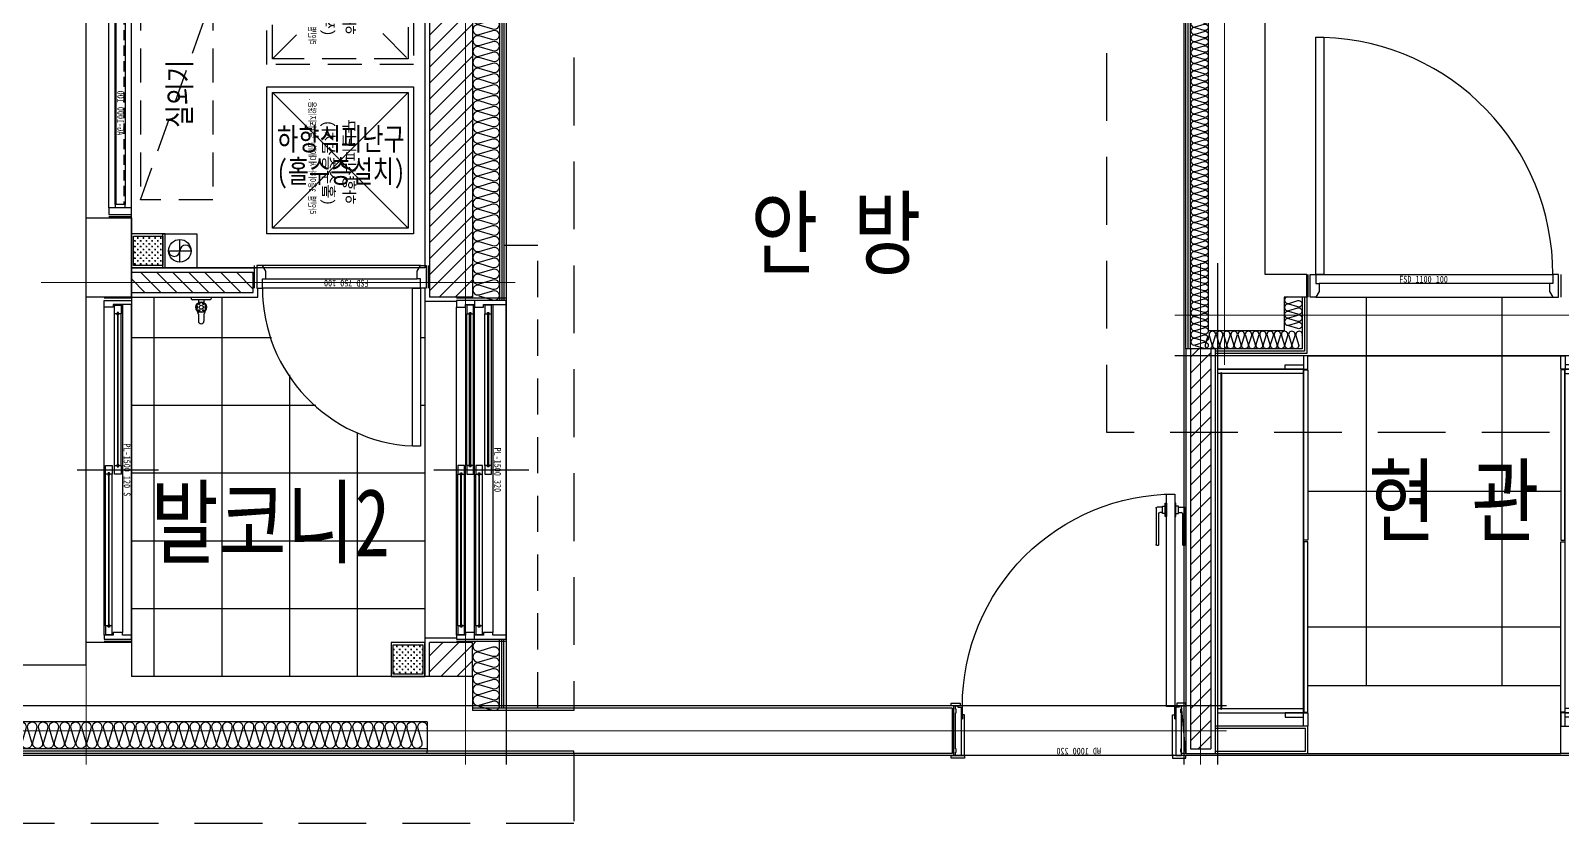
# Model space of a CAD drawing. Header units: millimetres. Extents: x 11101 to 63139, y 2659 to 57930.
# Drawn here: x 36023 to 42802, y 22214 to 25724 of the extents above; entities that cross this region are included whole.
import ezdxf
from ezdxf.enums import TextEntityAlignment as Align

# ---------------------------------------------------------------- set-up
doc = ezdxf.new("R2010")
doc.units = ezdxf.units.MM
doc.header["$LTSCALE"] = 100
for name, pattern in [('U-59E(111D-114D)$0$CEN', [62, 60, -1, 0, -1]), ('U-59E(111D-114D)$0$CENTER', [50.8, 31.75, -6.35, 6.35, -6.35]), ('U-59E(111D-114D)$0$H', [1.3, 0.8, -0.5]), ('U-59E(111D-114D)$0$HID', [2.3, 1.5, -0.8]), ('U-59E(111D-114D)$0$UNIT-84A(중간세대)-확장전$0$CONTINOUS', [0])]:
    doc.linetypes.add(name, pattern=pattern)
doc.layers.get('Defpoints').update_dxf_attribs({"color": 127})
for name, color, linetype in [('TEXT_실명', 3, 'Continuous'), ('U-59E(111D-114D)$0$5A', 5, 'U-59E(111D-114D)$0$HID'), ('U-59E(111D-114D)$0$7', 7, 'Continuous'), ('U-59E(111D-114D)$0$7A', 7, 'U-59E(111D-114D)$0$HID'), ('U-59E(111D-114D)$0$8A', 8, 'U-59E(111D-114D)$0$HID'), ('U-59E(111D-114D)$0$CEN-b', 16, 'U-59E(111D-114D)$0$CEN'), ('U-59E(111D-114D)$0$CURTAIN', 8, 'U-59E(111D-114D)$0$H'), ('U-59E(111D-114D)$0$DOOR', 4, 'Continuous'), ('U-59E(111D-114D)$0$DOOR_1', 1, 'Continuous'), ('U-59E(111D-114D)$0$DOOR_2', 5, 'Continuous'), ('U-59E(111D-114D)$0$ELE5', 4, 'Continuous'), ('U-59E(111D-114D)$0$ELE7', 8, 'Continuous'), ('U-59E(111D-114D)$0$FD', 5, 'Continuous'), ('U-59E(111D-114D)$0$FIN4', 6, 'Continuous'), ('U-59E(111D-114D)$0$FIN6', 5, 'Continuous'), ('U-59E(111D-114D)$0$FUR', 4, 'Continuous'), ('U-59E(111D-114D)$0$HAT-1', 9, 'Continuous'), ('U-59E(111D-114D)$0$INS', 8, 'Continuous'), ('U-59E(111D-114D)$0$INSHAT', 150, 'U-59E(111D-114D)$0$HID'), ('U-59E(111D-114D)$0$INSUL', 8, 'Continuous'), ('U-59E(111D-114D)$0$OPEN', 5, 'U-59E(111D-114D)$0$CENTER'), ('U-59E(111D-114D)$0$RAIL-1', 7, 'Continuous'), ('U-59E(111D-114D)$0$TILE', 8, 'Continuous'), ('U-59E(111D-114D)$0$WALL-1', 2, 'Continuous'), ('U-59E(111D-114D)$0$WALL-2', 3, 'Continuous'), ('U-59E(111D-114D)$0$WALL-4', 4, 'Continuous'), ('U-59E(111D-114D)$0$WATER', 5, 'Continuous'), ('U-59E(111D-114D)$0$WIN', 4, 'Continuous')]:
    doc.layers.add(name, color=color, linetype=linetype)
doc.layers.add('U-59E(111D-114D)$0$CEN아파트', color=1, linetype='U-59E(111D-114D)$0$CEN', lineweight=5)
doc.layers.add('U-59E(111D-114D)$0$MC', color=144, linetype='Continuous', plot=False)
doc.layers.add('U-59E(111D-114D)$0$창호공차', color=39, linetype='Continuous', plot=False)
doc.styles.add('U-59E(111D-114D)$0$돋움체', font='', dxfattribs={"width": 0.8})
doc.styles.add('돋움체', font='', dxfattribs={"width": 0.8})
doc.styles.get('U-59E(111D-114D)$0$돋움체').set_extended_font_data('DotumChe')
doc.styles.get('돋움체').set_extended_font_data('DotumChe')

# ---------------------------------------------------------------- blocks, each defined once
blk = doc.blocks.new('U-59E(111D-114D)$0$WD_손잡이')
at = {"layer": 'U-59E(111D-114D)$0$DOOR', "color": 8, "ltscale": 2}
for p, q in [((17.55, 17.35), (17.55, 42.1)), ((22.05, 46.6), (183.05, 46.6)), ((40.95, 17.35), (40.95, 30.4)), ((45.45, 34.9), (183.05, 34.9)), ((187.55, 39.4), (187.55, 42.1))]:
    blk.add_line(p, q, dxfattribs=at)
for points in [[(0, 5.85), (0, 0), (58.5, 0), (58.5, 5.85), (0, 5.85)], [(45.5, 5.85), (45.5, 17.35), (13, 17.35), (13, 5.85)]]:
    blk.add_lwpolyline(points, dxfattribs=at)
for centre, start, end in [((22.05, 42.1), 90, 180), ((45.45, 30.4), 90, 180), ((183.05, 42.1), 0, 90), ((183.05, 39.4), 270, 0)]:
    blk.add_arc(centre, 4.5, start, end, dxfattribs=at)
blk = doc.blocks.new('U-59E(111D-114D)$0$WD_1000_220')
at = {"layer": 'U-59E(111D-114D)$0$DOOR', "ltscale": 2}
for points in [[(30, 198), (66, 198), (66, 1138), (30, 1138)], [(-20, 212), (20, 212), (20, 200), (-20, 200)], [(1020, 212), (980, 212), (980, 200), (1020, 200)], [(9.5, 200), (9.5, 195), (25, 195), (25, -20), (0, -20), (0, -5), (3, -5), (3, 10), (0, 10), (0, 170), (3, 170), (3, 185), (0, 185), (0, 200)], [(37, -17), (40, -17), (40, 160), (30, 160), (30, 142), (25, 142), (25, -20), (37, -20)], [(963, -17), (960, -17), (960, 160), (970, 160), (970, 142), (975, 142), (975, -20), (963, -20)], [(990.5, 200), (990.5, 195), (975, 195), (975, -20), (1000, -20), (1000, -5), (997, -5), (997, 10), (1000, 10), (1000, 170), (997, 170), (997, 185), (1000, 185), (1000, 200)], [(-20, -20), (40, -20), (40, -32), (-20, -32)], [(1020, -20), (960, -20), (960, -32), (1020, -32)]]:
    blk.add_lwpolyline(points, close=True, dxfattribs=at)
for points in [[(28, 200), (10, 200), (10, 195), (25, 195), (25, 143), (30, 143), (30, 198, 0.4142136)], [(972, 200), (990, 200), (990, 195), (975, 195), (975, 143), (970, 143), (970, 198, -0.4142136)]]:
    blk.add_lwpolyline(points, format="xyb", close=True, dxfattribs=at)
at = {"layer": 'U-59E(111D-114D)$0$DOOR_1'}
blk.add_arc((30, 198), 940, 359.999957, 90, dxfattribs=at)
at = {"layer": 'U-59E(111D-114D)$0$창호공차', "ltscale": 2}
for p, q in [((-10, 200), (-10, -20)), ((1010, 200), (1010, -20))]:
    blk.add_line(p, q, dxfattribs=at)
at = {"layer": 'U-59E(111D-114D)$0$DOOR', "ltscale": 2, "xscale": -1, "rotation": 90}
blk.add_blockref('U-59E(111D-114D)$0$WD_손잡이', (30, 1097.25), dxfattribs=at)
at = {"layer": 'U-59E(111D-114D)$0$DOOR', "ltscale": 2, "rotation": 270}
blk.add_blockref('U-59E(111D-114D)$0$WD_손잡이', (66, 1097.25), dxfattribs=at)
at = {"layer": 'U-59E(111D-114D)$0$창호공차', "ltscale": 2, "style": 'U-59E(111D-114D)$0$돋움체', "width": 0.8}
blk.add_text('WD_1000_220', height=30, dxfattribs=at).set_placement((454.93, -0.02), align=Align.MIDDLE_CENTER)
blk = doc.blocks.new('U-59E(111D-114D)$0$FSD_1100_100_현관')
at = {"layer": 'U-59E(111D-114D)$0$DOOR'}
for points in [[(25, 100), (25, 1150), (60, 1150), (60, 100)], [(25, 100), (25, 60), (40, 60), (40, 25), (25, 0), (0, 0), (0, 100)], [(1075, 100), (1075, 60), (1060, 60), (1060, 25), (1075, 0), (1100, 0), (1100, 100)]]:
    blk.add_lwpolyline(points, close=True, dxfattribs=at)
at = {"layer": 'U-59E(111D-114D)$0$DOOR_1'}
blk.add_arc((25, 100), 1050, 0, 88.08979, dxfattribs=at)
at = {"layer": 'U-59E(111D-114D)$0$DOOR_2'}
for p, q in [((25, 100), (1075, 100)), ((25, 0), (1075, 0)), ((1060, 60), (40, 60))]:
    blk.add_line(p, q, dxfattribs=at)
at = {"layer": 'U-59E(111D-114D)$0$창호공차', "ltscale": 2}
for p, q in [((-10, 100), (-10, 0)), ((1110, 100), (1110, 0))]:
    blk.add_line(p, q, dxfattribs=at)
at = {"layer": 'U-59E(111D-114D)$0$창호공차', "ltscale": 2, "style": 'U-59E(111D-114D)$0$돋움체', "width": 0.8}
blk.add_text('FSD_1100_100', height=30, dxfattribs=at).set_placement((502.1, 78.9), align=Align.MIDDLE_CENTER)
blk = doc.blocks.new('U-59E(111D-114D)$0$실외기')
at = {"layer": 'U-59E(111D-114D)$0$8A'}
for p, q in [((303, 168.8), (-597, 168.8)), ((-597, 168.8), (-597, -151.2)), ((-597, -151.2), (303, 168.8)), ((303, 168.8), (303, -151.2)), ((303, -151.2), (-597, -151.2))]:
    blk.add_line(p, q, dxfattribs=at)
blk = doc.blocks.new('U-59E(111D-114D)$0$하향식피난구')
at = {"layer": 'Defpoints', "ltscale": 0.1}
blk.add_lwpolyline([(-1650, 1310), (-1650, 10), (0, 10), (0, 1310)], close=True, dxfattribs=at)
at = {"layer": 'U-59E(111D-114D)$0$5A'}
for p, q in [((-725, 635), (-125, 1235)), ((-125, 635), (-725, 1235))]:
    blk.add_line(p, q, dxfattribs=at)
at = {"layer": 'U-59E(111D-114D)$0$7', "linetype": 'U-59E(111D-114D)$0$UNIT-84A(중간세대)-확장전$0$CONTINOUS'}
for points in [[(-1500, 610), (-850, 610), (-850, 1260), (-1500, 1260)], [(-1475, 635), (-875, 635), (-875, 1235), (-1475, 1235)]]:
    blk.add_lwpolyline(points, close=True, dxfattribs=at)
at = {"layer": 'U-59E(111D-114D)$0$7A'}
for points in [[(-750, 610), (-100, 610), (-100, 1260), (-750, 1260)], [(-725, 635), (-125, 635), (-125, 1235), (-725, 1235)]]:
    blk.add_lwpolyline(points, close=True, dxfattribs=at)
at = {"layer": 'U-59E(111D-114D)$0$OPEN', "ltscale": 2}
for p, q in [((-875, 1235), (-1475, 635)), ((-1475, 1235), (-875, 635))]:
    blk.add_line(p, q, dxfattribs=at)
at = {"layer": 'U-59E(111D-114D)$0$8A', "ltscale": 2}
blk.add_blockref('U-59E(111D-114D)$0$실외기', (-753, 201.2), dxfattribs=at)
at = {"layer": 'Defpoints', "style": 'U-59E(111D-114D)$0$돋움체'}
for s, p in [('하향식피난구', (-1369.1, 949.4)), ('하향식피난구', (-619.1, 949.4)), ('(홀수층설치)', (-1375.4, 858.7)), ('(짝수층설치)', (-625.4, 858.7))]:
    blk.add_text(s, height=50, dxfattribs=at).set_placement(p)
at = {"layer": 'Defpoints', "style": 'U-59E(111D-114D)$0$돋움체', "width": 0.7}
for p in [(-1412.9, 796.5), (-662.9, 796.5)]:
    blk.add_text('라인별 3층이하 세대에는 설치되지않음.', height=30, dxfattribs=at).set_placement(p)
blk = doc.blocks.new('U-59E(111D-114D)$0$AG-1000_100')
at = {"layer": 'U-59E(111D-114D)$0$ELE7'}
for p, q in [((30, 100), (970, 100)), ((30, 0), (970, 0)), ((45, 33), (955, 33))]:
    blk.add_line(p, q, dxfattribs=at)
at = {"layer": 'U-59E(111D-114D)$0$ELE7', "linetype": 'U-59E(111D-114D)$0$HID', "ltscale": 0.3}
blk.add_line((955, 67), (45, 67), dxfattribs=at)
at = {"layer": 'U-59E(111D-114D)$0$WIN'}
for p, q in [((955, 72), (45, 72)), ((45, 28), (955, 28))]:
    blk.add_line(p, q, dxfattribs=at)
for points in [[(0, 100), (30, 100), (30, 0), (0, 0)], [(1000, 100), (970, 100), (970, 0), (1000, 0)]]:
    blk.add_lwpolyline(points, close=True, dxfattribs=at)
for points in [[(30, 72), (45, 72), (45, 28), (30, 28)], [(970, 28), (955, 28), (955, 72), (970, 72)]]:
    blk.add_lwpolyline(points, dxfattribs=at)
at = {"layer": 'U-59E(111D-114D)$0$창호공차', "ltscale": 2}
for p, q in [((-10, 100), (-10, 0)), ((1010, 100), (1010, 0))]:
    blk.add_line(p, q, dxfattribs=at)
at = {"layer": 'U-59E(111D-114D)$0$창호공차', "ltscale": 2, "style": 'U-59E(111D-114D)$0$돋움체', "width": 0.8}
blk.add_text('AG-1000_100', height=30, dxfattribs=at).set_placement((450, 53.1), align=Align.MIDDLE_CENTER)
blk = doc.blocks.new('U-59E(111D-114D)$0$FSD_750_100')
at = {"layer": 'U-59E(111D-114D)$0$DOOR'}
for points in [[(25, 100), (25, 800), (60, 800), (60, 100)], [(25, 100), (25, 60), (40, 60), (40, 25), (25, 0), (0, 0), (0, 100)], [(725, 100), (725, 60), (710, 60), (710, 25), (725, 0), (750, 0), (750, 100)]]:
    blk.add_lwpolyline(points, close=True, dxfattribs=at)
at = {"layer": 'U-59E(111D-114D)$0$DOOR_1', "ltscale": 0.1}
blk.add_arc((25, 100), 700, 0, 87.13402, dxfattribs=at)
at = {"layer": 'U-59E(111D-114D)$0$DOOR_2'}
for p, q in [((25, 100), (725, 100)), ((25, 0), (725, 0)), ((710, 60), (40, 60))]:
    blk.add_line(p, q, dxfattribs=at)
at = {"layer": 'U-59E(111D-114D)$0$창호공차', "ltscale": 2}
for p, q in [((-10, 100), (-10, 0)), ((760, 100), (760, 0))]:
    blk.add_line(p, q, dxfattribs=at)
at = {"layer": 'U-59E(111D-114D)$0$창호공차', "ltscale": 2, "style": 'U-59E(111D-114D)$0$돋움체', "width": 0.8}
blk.add_text('FSD_750_100', height=30, dxfattribs=at).set_placement((353.2, 78.9), align=Align.MIDDLE_CENTER)
blk = doc.blocks.new('U-59E(111D-114D)$0$FD_100')
at = {"layer": 'U-59E(111D-114D)$0$FD', "color": 16}
for p, q in [((0, -50), (0, 50)), ((-50, 0), (50, 0))]:
    blk.add_line(p, q, dxfattribs=at)
at = {"layer": 'U-59E(111D-114D)$0$FD'}
blk.add_circle((0, 0), 50, dxfattribs=at)
for centre, start, end in [((-25, 0), 180, 0), ((25, 0), 0, 180)]:
    blk.add_arc(centre, 25, start, end, dxfattribs=at)
blk = doc.blocks.new('U-59E(111D-114D)$0$FD_100-2')
at = {"layer": 'U-59E(111D-114D)$0$FD', "ltscale": 2}
blk.add_lwpolyline([(0, 150), (150, 150), (150, 0), (0, 0)], close=True, dxfattribs=at)
blk.add_blockref('U-59E(111D-114D)$0$FD_100', (75, 75), dxfattribs=at)
blk = doc.blocks.new('U-59E(111D-114D)$0$FD-150_150')
at = {"layer": 'U-59E(111D-114D)$0$FD'}
h = blk.add_hatch(dxfattribs=at)
h.set_pattern_fill('CROSS', color=251, scale=2, style=0)
h.set_pattern_definition([(0, (-901044.645, 920028.778), (12.7, 12.7), [6.35, -19.05]), (90, (-901041.47, 920025.603), (-12.7, 12.7), [6.35, -19.05])])
h.paths.add_polyline_path([(140, 10), (10, 10), (10, 140), (140, 140)])
at = {"layer": 'U-59E(111D-114D)$0$FD', "color": 5}
blk.add_lwpolyline([(0, 0), (150, 0), (150, 150), (0, 150)], close=True, dxfattribs=at)
at = {"layer": 'U-59E(111D-114D)$0$FD', "color": 251}
blk.add_lwpolyline([(140, 10), (10, 10), (10, 140), (140, 140)], close=True, dxfattribs=at)
blk = doc.blocks.new('U-59E(111D-114D)$0$수전')
at = {"layer": 'U-59E(111D-114D)$0$WATER'}
for p, q in [((0, -5), (0, 0)), ((0, 0), (90, 0)), ((90, -5), (90, 0)), ((83, -12), (7, -12)), ((32.8, -12), (32.8, -24.7)), ((57.2, -12), (57.2, -24.7)), ((32.8, -76), (32.8, -106.1)), ((57.2, -76.6), (57.2, -106.1))]:
    blk.add_line(p, q, dxfattribs=at)
for radius in [23.7, 22.4, 8.83]:
    blk.add_circle((45, -45.1), radius, dxfattribs=at)
for centre, radius, start, end in [((7, -5), 7.04, 180, 270.04504), ((30.7, -53.2), 5.74, 122.07843, 296.9749), ((30.8, -36.7), 5.74, 62.07843, 236.97489), ((45.2, -59.8), 18.3, 181.87444, 219.74293), ((25.5, -44.9), 4, 302.07843, 56.9749), ((35.1, -61.8), 4, 2.07843, 116.9749), ((35.4, -28.1), 4, 242.07843, 356.9749), ((44.9, -61.5), 5.74, 182.07843, 356.9749), ((45.1, -28.6), 5.74, 2.07843, 176.9749), ((54.6, -62), 4, 62.07843, 176.9749), ((54.9, -28.3), 4, 182.07843, 296.9749), ((59.1, -53.4), 5.74, 242.07843, 56.9749), ((59.3, -37), 5.74, 302.07843, 116.9749), ((45.2, -59.8), 18.3, 318.73206, 359.8283), ((64.5, -45.2), 4, 122.07843, 236.9749), ((83, -5), 7.04, 269.95496, 0), ((25.7, -76), 7.04, 0, 39.74293), ((45, -106.1), 12.2, 180, 0), ((64.3, -76.6), 7.04, 138.73206, 180)]:
    blk.add_arc(centre, radius, start, end, dxfattribs=at)
blk = doc.blocks.new('U-59E(111D-114D)$0$59E_신발장')
at = {"layer": 'U-59E(111D-114D)$0$ELE7'}
for p, q in [((-637.7, 603.1), (-634.7, 603.1)), ((-634.7, -886.9), (-637.7, -886.9))]:
    blk.add_line(p, q, dxfattribs=at)
at = {"layer": 'U-59E(111D-114D)$0$ELE7', "color": 8}
for p, q in [((-637.7, 603.1), (-637.7, -886.9)), ((-634.7, 603.1), (-634.7, -886.9))]:
    blk.add_line(p, q, dxfattribs=at)
at = {"layer": 'U-59E(111D-114D)$0$FUR'}
for p, q in [((-1019.7, 678.1), (-999.7, 678.1)), ((-1019.7, 618.1), (-1019.7, 678.1)), ((-999.7, 678.1), (-999.7, 618.1)), ((-999.7, 618.1), (-1019.7, 618.1)), ((-1001.7, 616.1), (-1019.7, 616.1)), ((-1019.7, 616.1), (-1019.7, -138.9)), ((-1001.7, -138.9), (-1001.7, 616.1)), ((-919.7, 638.1), (-999.7, 638.1)), ((-999.7, 638.1), (-999.7, 618.1)), ((-999.7, 618.1), (-919.7, 618.1)), ((-999.7, -901.9), (-999.7, 618.1)), ((-999.7, 618.1), (-619.7, 618.1)), ((-619.7, 618.1), (-999.7, 618.1)), ((-919.7, 618.1), (-919.7, 638.1)), ((-619.7, 618.1), (-619.7, -901.9)), ((-999.7, 600.1), (-637.7, 600.1)), ((-634.7, 600.1), (-619.7, 600.1)), ((-1019.7, -138.9), (-1001.7, -138.9)), ((-1019.7, -144.9), (-1001.7, -144.9)), ((-1019.7, -899.9), (-1019.7, -144.9)), ((-1001.7, -144.9), (-1001.7, -899.9)), ((-1001.7, -899.9), (-1019.7, -899.9)), ((-999.7, -901.9), (-1019.7, -901.9)), ((-1019.7, -901.9), (-1019.7, -961.9)), ((-637.7, -883.9), (-999.7, -883.9)), ((-619.7, -901.9), (-999.7, -901.9)), ((-999.7, -921.9), (-999.7, -901.9)), ((-999.7, -901.9), (-919.7, -901.9)), ((-999.7, -961.9), (-999.7, -901.9)), ((-919.7, -921.9), (-999.7, -921.9)), ((-919.7, -901.9), (-919.7, -921.9)), ((-619.7, -883.9), (-634.7, -883.9)), ((-1019.7, -961.9), (-999.7, -961.9))]:
    blk.add_line(p, q, dxfattribs=at)
blk = doc.blocks.new('U-59E(111D-114D)$0$insul1')
blk.add_lwpolyline([(0, 0.25, 1.344031), (0.35, 0.25), (0.2, 0.75, -1.344031), (0.55, 0.75), (0.4, 0.25)], format="xyb")
blk = doc.blocks.new('U-59E(111D-114D)$0$PL-1500_320')
at = {"layer": 'U-59E(111D-114D)$0$CEN-b', "ltscale": 2}
blk.add_line((750, 0), (750, 420), dxfattribs=at)
at = {"layer": 'U-59E(111D-114D)$0$WIN', "color": 8}
for p, q in [((1482, 320), (18, 320)), ((18, 260), (1470, 260)), ((731, 255), (59, 255)), ((731, 225), (59, 225)), ((1441, 215), (769.1, 215)), ((1470, 180), (30, 180)), ((731, 175), (59, 175)), ((731, 145), (59, 145)), ((1441, 185), (769.1, 185)), ((1482, 100), (30, 100)), ((1482, 100), (30, 100)), ((1441, 135), (769.1, 135)), ((1441, 105), (769.1, 105))]:
    blk.add_line(p, q, dxfattribs=at)
at = {"layer": 'U-59E(111D-114D)$0$WIN'}
for p, q in [((0, 180), (18, 180)), ((1500, 180), (1482, 180))]:
    blk.add_line(p, q, dxfattribs=at)
for points in [[(30, 220), (18, 220), (18, 320), (0, 320), (0, 180), (0, 100), (30, 100), (30, 140), (18, 140), (18, 180), (30, 180)], [(1500, 320), (1482, 320), (1482, 260), (1470, 260), (1470, 220), (1482, 220), (1482, 180), (1470, 180), (1470, 140), (1482, 140), (1482, 100), (1500, 100), (1500, 180)]]:
    blk.add_lwpolyline(points, close=True, dxfattribs=at)
at = {"layer": 'U-59E(111D-114D)$0$WIN', "color": 8}
for points in [[(53.5, 236.8), (53.5, 243.2), (59, 245), (59, 255), (21, 255), (21, 225), (59, 225), (59, 235)], [(734.5, 238), (55.5, 238), (55.5, 242), (734.5, 242)], [(769, 255), (731, 255), (731, 245), (736.5, 243.2), (736.5, 236.8), (731, 235), (731, 225), (769, 225)], [(769.1, 185), (769.1, 195), (763.5, 196.8), (763.5, 203.2), (769.1, 205), (769.1, 215), (731.1, 215), (731.1, 185)], [(1479, 215), (1441, 215), (1441, 205), (1446.5, 203.2), (1446.5, 196.8), (1441, 195), (1441, 185), (1479, 185)], [(53.5, 156.8), (53.5, 163.2), (59, 165), (59, 175), (21, 175), (21, 145), (59, 145), (59, 155)], [(734.5, 158), (55.5, 158), (55.5, 162), (734.5, 162)], [(769, 175), (731, 175), (731, 165), (736.5, 163.2), (736.5, 156.8), (731, 155), (731, 145), (769, 145)], [(769.1, 105), (769.1, 115), (763.5, 116.8), (763.5, 123.2), (769.1, 125), (769.1, 135), (731.1, 135), (731.1, 105)], [(1479, 135), (1441, 135), (1441, 125), (1446.5, 123.2), (1446.5, 116.8), (1441, 115), (1441, 105), (1479, 105)]]:
    blk.add_lwpolyline(points, close=True, dxfattribs=at)
for points in [[(59, 245.8), (61.7, 244.4), (62.3, 243.4), (62.8, 242)], [(59, 234.2), (61.7, 235.6), (62.3, 236.6), (62.8, 238)], [(731, 245.8), (728.3, 244.4), (727.7, 243.4), (727.2, 242)], [(731, 234.2), (728.3, 235.6), (727.7, 236.6), (727.2, 238)], [(769.1, 205.8), (771.8, 204.4), (772.3, 203.4), (772.9, 202)], [(1441, 205.8), (1438.3, 204.4), (1437.7, 203.4), (1437.2, 202)], [(59, 165.8), (61.7, 164.4), (62.3, 163.4), (62.8, 162)], [(59, 154.2), (61.7, 155.6), (62.3, 156.6), (62.8, 158)], [(731, 165.8), (728.3, 164.4), (727.7, 163.4), (727.2, 162)], [(731, 154.2), (728.3, 155.6), (727.7, 156.6), (727.2, 158)], [(765.6, 198), (1444.5, 198), (1444.5, 202), (765.6, 202), (765.6, 198), (765.6, 202)], [(769.1, 194.2), (771.8, 195.6), (772.3, 196.6), (772.9, 198)], [(1441, 194.2), (1438.3, 195.6), (1437.7, 196.6), (1437.2, 198)], [(765.6, 118), (1444.5, 118), (1444.5, 122), (765.6, 122), (765.6, 118), (765.6, 122)], [(769.1, 125.8), (771.8, 124.4), (772.3, 123.4), (772.9, 122)], [(769.1, 114.2), (771.8, 115.6), (772.3, 116.6), (772.9, 118)], [(1441, 125.8), (1438.3, 124.4), (1437.7, 123.4), (1437.2, 122)], [(1441, 114.2), (1438.3, 115.6), (1437.7, 116.6), (1437.2, 118)]]:
    blk.add_lwpolyline(points, dxfattribs=at)
at = {"layer": 'U-59E(111D-114D)$0$창호공차', "ltscale": 2}
for p, q in [((-10, 320), (-10, 100)), ((1510, 320), (1510, 100))]:
    blk.add_line(p, q, dxfattribs=at)
at = {"layer": 'U-59E(111D-114D)$0$창호공차', "ltscale": 2, "style": 'U-59E(111D-114D)$0$돋움체', "width": 0.8}
blk.add_text('PL-1500_320', height=30, dxfattribs=at).set_placement((750, 282.2), align=Align.MIDDLE_CENTER)
blk = doc.blocks.new('U-59E(111D-114D)$0$PL-1500_120_S')
at = {"layer": 'U-59E(111D-114D)$0$CEN-b'}
blk.add_line((750, -120), (750, 240), dxfattribs=at)
at = {"layer": 'U-59E(111D-114D)$0$WIN', "color": 8}
for p, q in [((1482, 120), (18, 120)), ((18, 80), (1470, 80)), ((731, 75), (59, 75)), ((1482, 0), (30, 0)), ((731, 45), (59, 45)), ((765.6, 18), (765.6, 22)), ((1441, 35), (769.1, 35)), ((1441, 5), (769.1, 5))]:
    blk.add_line(p, q, dxfattribs=at)
at = {"layer": 'U-59E(111D-114D)$0$WIN'}
for points in [[(18, 120), (18, 40), (30, 40), (30, 0), (30, 0), (0, 0), (0, 120)], [(53.5, 63.2), (53.5, 56.8), (59, 55), (59, 45), (21, 45), (21, 75), (59, 75), (59, 65)], [(769, 45), (731, 45), (731, 55), (736.5, 56.8), (736.5, 63.2), (731, 65), (731, 75), (769, 75)], [(1482, 0), (1500, 0), (1500, 120), (1482, 120), (1482, 80), (1470, 80), (1470, 40), (1482, 40)], [(763.5, 23.2), (763.5, 16.8), (769.1, 15), (769.1, 5), (731.1, 5), (731.1, 35), (769.1, 35), (769.1, 25)], [(1479, 35), (1441, 35), (1441, 25), (1446.5, 23.2), (1446.5, 16.8), (1441, 15), (1441, 5), (1479, 5)]]:
    blk.add_lwpolyline(points, close=True, dxfattribs=at)
at = {"layer": 'U-59E(111D-114D)$0$WIN', "color": 8}
for points in [[(734.5, 58), (734.5, 62), (55.5, 62), (55.5, 58)], [(1444.5, 22), (765.6, 22), (765.6, 18), (1444.5, 18)]]:
    blk.add_lwpolyline(points, close=True, dxfattribs=at)
for points in [[(59, 65.8), (61.7, 64.4), (62.3, 63.4), (62.8, 62)], [(59, 54.2), (61.7, 55.6), (62.3, 56.6), (62.8, 58)], [(731, 65.8), (728.3, 64.4), (727.7, 63.4), (727.2, 62)], [(731, 54.2), (728.3, 55.6), (727.7, 56.6), (727.2, 58)], [(769.1, 25.8), (771.8, 24.4), (772.3, 23.4), (772.9, 22)], [(769.1, 14.2), (771.8, 15.6), (772.3, 16.6), (772.9, 18)], [(1441, 25.8), (1438.3, 24.4), (1437.7, 23.4), (1437.2, 22)], [(1441, 14.2), (1438.3, 15.6), (1437.7, 16.6), (1437.2, 18)]]:
    blk.add_lwpolyline(points, dxfattribs=at)
at = {"layer": 'U-59E(111D-114D)$0$창호공차', "ltscale": 2}
for p, q in [((-10, 120), (-10, 0)), ((1510, 120), (1510, 0))]:
    blk.add_line(p, q, dxfattribs=at)
at = {"layer": 'U-59E(111D-114D)$0$창호공차', "ltscale": 2, "style": 'U-59E(111D-114D)$0$돋움체', "width": 0.8}
blk.add_text('PL-1500_120_S', height=30, dxfattribs=at).set_placement((750, 101), align=Align.MIDDLE_CENTER)
blk = doc.blocks.new('U-59E(111D-114D)', base_point=(371275.6, 32189.5))
at = {"layer": 'U-59E(111D-114D)$0$HAT-1', "ltscale": 2}
h = blk.add_hatch(dxfattribs=at)
h.set_pattern_fill('_USER,N', color=256, scale=50, angle=45, style=0, pattern_type=0)
h.set_pattern_definition([(45, (197221.51, -125425.39), (-35.355339, 35.355339), [])])
h.paths.add_polyline_path([(375432.2, 35847), (375242.2, 35847), (375242.2, 34067), (375432.2, 34067)])
h = blk.add_hatch(dxfattribs=at)
h.set_pattern_fill('_USER,N', color=256, scale=50, angle=-45, style=0, pattern_type=0)
h.set_pattern_definition([(315, (222988.07, 223195.91), (35.355339, 35.355339), [])])
h.paths.add_polyline_path([(374462.2, 34087), (374462.2, 34177), (373922.2, 34177), (373922.2, 34087)])
h = blk.add_hatch(dxfattribs=at)
h.set_pattern_fill('_USER,N', color=256, scale=50, angle=45, style=0, pattern_type=0)
h.set_pattern_definition([(45, (197221.51, -125625.39), (-35.355339, 35.355339), [])])
h.paths.add_polyline_path([(378612.2, 32067), (378702.2, 32067), (378702.2, 33837), (378612.2, 33837)])
h = blk.add_hatch(dxfattribs=at)
h.set_pattern_fill('_USER,N', color=256, scale=50, angle=45, style=0, pattern_type=0)
h.set_pattern_definition([(45, (-548033.02, 167786.56), (-35.355339, 35.355339), [])])
h.paths.add_polyline_path([(375432.2, 32537), (375242.2, 32537), (375242.2, 32387), (375432.2, 32387)])
at = {"layer": 'U-59E(111D-114D)$0$CEN아파트', "ltscale": 2}
for p, q in [((378762.2, 38387), (378762.2, 33767)), ((373722.2, 36542.3), (373722.2, 31997)), ((375402.2, 36257), (375402.2, 31997)), ((378657.2, 34217), (378657.2, 31997)), ((373522.2, 34132), (375622.2, 34132)), ((382802.2, 33987), (378542.2, 33987)), ((378772.2, 32147), (370402.2, 32147))]:
    blk.add_line(p, q, dxfattribs=at)
at = {"layer": 'U-59E(111D-114D)$0$CURTAIN', "ltscale": 2}
for p in [(375572.2, 34297), (375722.2, 32247)]:
    blk.add_line(p, (375722.2, 34297), dxfattribs=at)
at = {"layer": 'U-59E(111D-114D)$0$DOOR', "ltscale": 2}
blk.add_lwpolyline([(378592.2, 32047), (378572.2, 32047), (378572.2, 32257), (378592.2, 32257), (378592.2, 32047), (378572.2, 32257)], dxfattribs=at)
at = {"layer": 'U-59E(111D-114D)$0$ELE5', "ltscale": 2}
for p, q in [((379132.2, 32347), (380252.2, 32347)), ((379132.2, 32047), (380252.2, 32047))]:
    blk.add_line(p, q, dxfattribs=at)
at = {"layer": 'U-59E(111D-114D)$0$FIN4', "ltscale": 2}
for p, q in [((375222.2, 35647), (375222.2, 34207)), ((373922.2, 34197), (374472.2, 34197)), ((374482.2, 34067), (374482.2, 34107)), ((375222.2, 34107), (375222.2, 32387)), ((373922.2, 34067), (374482.2, 34067)), ((375362.2, 34047), (375222.2, 34047)), ((378592.2, 33837), (378592.2, 32047)), ((378612.2, 33837), (378592.2, 33837)), ((378722.2, 33837), (378702.2, 33837)), ((378722.2, 33837), (378722.2, 32047)), ((375362.2, 32557), (375222.2, 32557)), ((378592.2, 32047), (378722.2, 32047))]:
    blk.add_line(p, q, dxfattribs=at)
at = {"layer": 'U-59E(111D-114D)$0$FIN6', "ltscale": 2}
for p, q in [((378592.2, 33837), (378592.2, 37367)), ((378602.2, 33837), (378602.2, 37377)), ((375562.2, 35567), (375562.2, 34052)), ((375572.2, 35567), (375572.2, 34052)), ((379117.2, 34067), (379117.2, 33827)), ((379127.2, 34067), (379127.2, 33817)), ((379117.2, 33827), (378722.2, 33827)), ((379127.2, 33817), (378722.2, 33817)), ((375562.2, 32247), (375562.2, 32552)), ((375572.2, 32247), (375572.2, 32552)), ((375232.2, 32057), (370932.2, 32057)), ((375232.2, 32047), (370942.2, 32047))]:
    blk.add_line(p, q, dxfattribs=at)
at = {"layer": 'U-59E(111D-114D)$0$FUR', "ltscale": 2}
blk.add_line((380252.2, 32167), (380252.2, 32552.9), dxfattribs=at)
at = {"layer": 'U-59E(111D-114D)$0$INS', "ltscale": 2}
for p, q in [((375552.2, 38115.7), (375552.2, 34052)), ((378612.2, 33837), (378612.2, 37387)), ((379107.2, 34067), (379107.2, 33837)), ((379107.2, 33837), (378722.2, 33837)), ((375552.2, 32247), (375552.2, 32552)), ((375882.2, 32247), (375432.2, 32247)), ((375232.2, 32067), (370922.2, 32067)), ((375232.2, 32047), (375232.2, 32057)), ((375882.2, 32047), (375232.2, 32047))]:
    blk.add_line(p, q, dxfattribs=at)
at = {"layer": 'U-59E(111D-114D)$0$INSHAT', "ltscale": 2}
for p, q in [((378242.2, 33467), (378242.2, 37017)), ((375882.2, 35587), (375882.2, 32247)), ((382502.2, 33467), (378242.2, 33467)), ((375882.2, 32047), (375882.2, 31737)), ((375882.2, 31737), (371252.2, 31737))]:
    blk.add_line(p, q, dxfattribs=at)
at = {"layer": 'U-59E(111D-114D)$0$MC', "ltscale": 2}
for p, q in [((378582.2, 38387), (378582.2, 31997)), ((375582.2, 36257), (375582.2, 31997)), ((378732.2, 34217), (378732.2, 31997)), ((382802.2, 33807), (378542.2, 33807)), ((378772.2, 32257), (370402.2, 32257)), ((380868.9, 32037), (370402.2, 32037))]:
    blk.add_line(p, q, dxfattribs=at)
at = {"layer": 'U-59E(111D-114D)$0$RAIL-1', "ltscale": 2}
for p, q in [((373722.2, 34417), (373722.2, 35447)), ((373922.2, 34417), (373922.2, 35447)), ((373722.2, 32537), (373722.2, 34067)), ((373922.2, 34067), (373922.2, 32537))]:
    blk.add_line(p, q, dxfattribs=at)
at = {"layer": 'U-59E(111D-114D)$0$TILE', "ltscale": 2}
for p, q in [((374022.2, 34067), (374022.2, 32387)), ((374322.2, 34067), (374322.2, 32387)), ((379392.2, 32347), (379392.2, 34067)), ((379992.2, 32347), (379992.2, 34067)), ((374542.6, 33887), (373922.2, 33887)), ((375222.2, 33887), (375207.2, 33887)), ((379132.2, 33807), (380252.2, 33807)), ((374622.2, 33722.6), (374622.2, 32387)), ((374738.6, 33587), (373922.2, 33587)), ((375222.2, 33587), (375207.2, 33587)), ((374922.2, 33467.6), (374922.2, 32387)), ((375222.2, 33287), (373922.2, 33287)), ((379132.2, 33207), (380252.2, 33207)), ((375222.2, 32987), (373922.2, 32987)), ((375222.2, 32687), (373922.2, 32687)), ((379132.2, 32607), (380252.2, 32607))]:
    blk.add_line(p, q, dxfattribs=at)
at = {"layer": 'U-59E(111D-114D)$0$WALL-1', "ltscale": 2}
for p, q in [((378692.2, 33917), (378692.2, 37467)), ((378942.2, 34167), (378942.2, 37467)), ((373722.2, 34067), (373722.2, 34417)), ((373722.2, 34417), (373922.2, 34417)), ((373922.2, 34067), (373922.2, 34417)), ((373922.2, 34417), (373922.2, 34067)), ((379127.2, 34167), (378942.2, 34167)), ((379127.2, 34067), (379127.2, 34167)), ((373922.2, 34067), (373722.2, 34067)), ((379127.2, 34067), (379027.2, 34067)), ((379027.2, 34067), (379027.2, 33917)), ((379027.2, 33917), (378692.2, 33917)), ((373922.2, 32537), (373722.2, 32537)), ((373722.2, 32437), (373722.2, 32537)), ((373922.2, 32537), (373922.2, 32387)), ((373722.2, 32437), (370602.2, 32437)), ((375432.2, 32387), (373922.2, 32387)), ((375432.2, 32387), (375432.2, 32237)), ((375882.2, 32237), (375432.2, 32237)), ((377557.2, 32247), (375882.2, 32247)), ((375882.2, 32247), (375882.2, 32237)), ((377557.2, 32247), (377557.2, 32047)), ((375232.2, 32187), (370802.2, 32187)), ((375232.2, 32187), (375232.2, 32057)), ((375882.2, 32057), (375232.2, 32057)), ((375882.2, 32047), (375882.2, 32057)), ((377557.2, 32047), (375882.2, 32047))]:
    blk.add_line(p, q, dxfattribs=at)
at = {"layer": 'U-59E(111D-114D)$0$WALL-2', "ltscale": 2}
for p, q in [((375242.2, 35847), (375242.2, 34067)), ((375432.2, 35847), (375432.2, 34067)), ((373922.2, 34177), (374462.2, 34177)), ((374462.2, 34087), (374462.2, 34177)), ((373922.2, 34087), (374462.2, 34087)), ((375432.2, 34067), (375242.2, 34067)), ((378612.2, 33837), (378612.2, 32067)), ((378702.2, 33837), (378612.2, 33837)), ((378702.2, 33837), (378702.2, 32067)), ((375432.2, 32537), (375242.2, 32537)), ((375242.2, 32387), (375242.2, 32537)), ((375432.2, 32387), (375432.2, 32537)), ((378612.2, 32067), (378702.2, 32067))]:
    blk.add_line(p, q, dxfattribs=at)
at = {"layer": 'U-59E(111D-114D)$0$WALL-4', "ltscale": 2}
for points in [[(378722.2, 32047), (379132.2, 32047), (379132.2, 32167), (378722.2, 32167)], [(378722.2, 32057), (379122.2, 32057), (379122.2, 32157), (378722.2, 32157)], [(380662.2, 32047), (380252.2, 32047), (380252.2, 32167), (380662.2, 32167)]]:
    blk.add_lwpolyline(points, dxfattribs=at)
at = {"ltscale": 2, "xscale": -1, "rotation": 270}
blk.add_blockref('U-59E(111D-114D)$0$하향식피난구', (373912.2, 35847), dxfattribs=at)
at = {"layer": 'U-59E(111D-114D)$0$DOOR', "ltscale": 2}
blk.add_blockref('U-59E(111D-114D)$0$FSD_1100_100_현관', (379142.2, 34067), dxfattribs=at)
at = {"layer": 'U-59E(111D-114D)$0$DOOR', "ltscale": 2, "rotation": 180}
blk.add_blockref('U-59E(111D-114D)$0$FSD_750_100', (375227.2, 34207), dxfattribs=at)
at = {"layer": 'U-59E(111D-114D)$0$DOOR', "ltscale": 2, "xscale": -1}
blk.add_blockref('U-59E(111D-114D)$0$WD_1000_220', (378572.2, 32057), dxfattribs=at)
at = {"layer": 'U-59E(111D-114D)$0$FD', "ltscale": 2, "extrusion": (0, 0, -1), "xscale": -1, "zscale": -1}
for name, p in [('U-59E(111D-114D)$0$FD-150_150', (-373922.2, 34197)), ('U-59E(111D-114D)$0$FD_100-2', (-374062.2, 34197))]:
    blk.add_blockref(name, p, dxfattribs=at)
at = {"layer": 'U-59E(111D-114D)$0$FD', "ltscale": 2, "extrusion": (0, 0, -1), "xscale": -1, "zscale": -1, "rotation": 180}
blk.add_blockref('U-59E(111D-114D)$0$FD-150_150', (-375222.2, 32537), dxfattribs=at)
at = {"layer": 'U-59E(111D-114D)$0$FUR', "ltscale": 2, "xscale": -1}
blk.add_blockref('U-59E(111D-114D)$0$59E_신발장', (378112.5, 33128.9), dxfattribs=at)
at = {"layer": 'U-59E(111D-114D)$0$FUR', "ltscale": 2}
blk.add_blockref('U-59E(111D-114D)$0$59E_신발장', (381271.8, 33128.9), dxfattribs=at)
at = {"layer": 'U-59E(111D-114D)$0$INSUL', "ltscale": 2, "row_count": 1}
for p, xscale, yscale, zscale, rotation, column_count, row_spacing, column_spacing in [((378612.2, 37467), 80, 80, 80, 270, 113, 0, 32), ((375432.2, 35847), 120, 120, 120, 270, 37, 0, 48), ((379027.2, 34067), 80, 80, 80, 270, 4, 7.815970093361106e-15, 32.00000000000001), ((379107.2, 33917), 80, 80, 80, 180, 13, -7.105427357601008e-16, 32), ((375432.2, 32542), 120, 120, 120, 270, 6, 0, 48), ((375232.2, 32187), 120, 120, 120, 180, 92, 0, 48)]:
    blk.add_blockref('U-59E(111D-114D)$0$insul1', p, dxfattribs=dict(at, xscale=xscale, yscale=yscale, zscale=zscale, rotation=rotation, column_count=column_count, row_spacing=row_spacing, column_spacing=column_spacing))
at = {"layer": 'U-59E(111D-114D)$0$WATER', "ltscale": 2}
blk.add_blockref('U-59E(111D-114D)$0$수전', (374186.3, 34067), dxfattribs=at)
at = {"layer": 'U-59E(111D-114D)$0$WIN', "ltscale": 2, "xscale": -1, "rotation": 270}
blk.add_blockref('U-59E(111D-114D)$0$AG-1000_100', (373822.2, 34432), dxfattribs=at)
at = {"layer": 'U-59E(111D-114D)$0$WIN', "ltscale": 2, "rotation": 270}
for name, p in [('U-59E(111D-114D)$0$PL-1500_120_S', (373802.2, 34052)), ('U-59E(111D-114D)$0$PL-1500_320', (375262.2, 34052))]:
    blk.add_blockref(name, p, dxfattribs=at)

msp = doc.modelspace()

# ---------------------------------------------------------------- block references
at = {"ltscale": 2}
msp.add_blockref('U-59E(111D-114D)', (33822.7, 22666.9), dxfattribs=at)

# ---------------------------------------------------------------- texts
at = {"layer": 'TEXT_실명', "style": '돋움체', "width": 0.8}
msp.add_text('실외기', height=100, rotation=90, dxfattribs=at).set_placement((36682.6, 25444.2), align=Align.MIDDLE_CENTER)
at = {"layer": 'TEXT_실명', "style": '돋움체'}
for s, height, width, p in [('하향식피난구', 100, 0.75, (37397, 25243.9)), ('(홀수층설치)', 100, 0.75, (37397, 25100.6)), ('안 방', 300, 0.8, (39588.8, 24827.6)), ('현 관', 300, 0.8, (42325, 23642.5)), ('발코니2', 300, 0.8, (37084.3, 23547))]:
    msp.add_text(s, height=height, dxfattribs=dict(at, width=width)).set_placement(p, align=Align.MIDDLE_CENTER)

doc.saveas('drawing.dxf')
